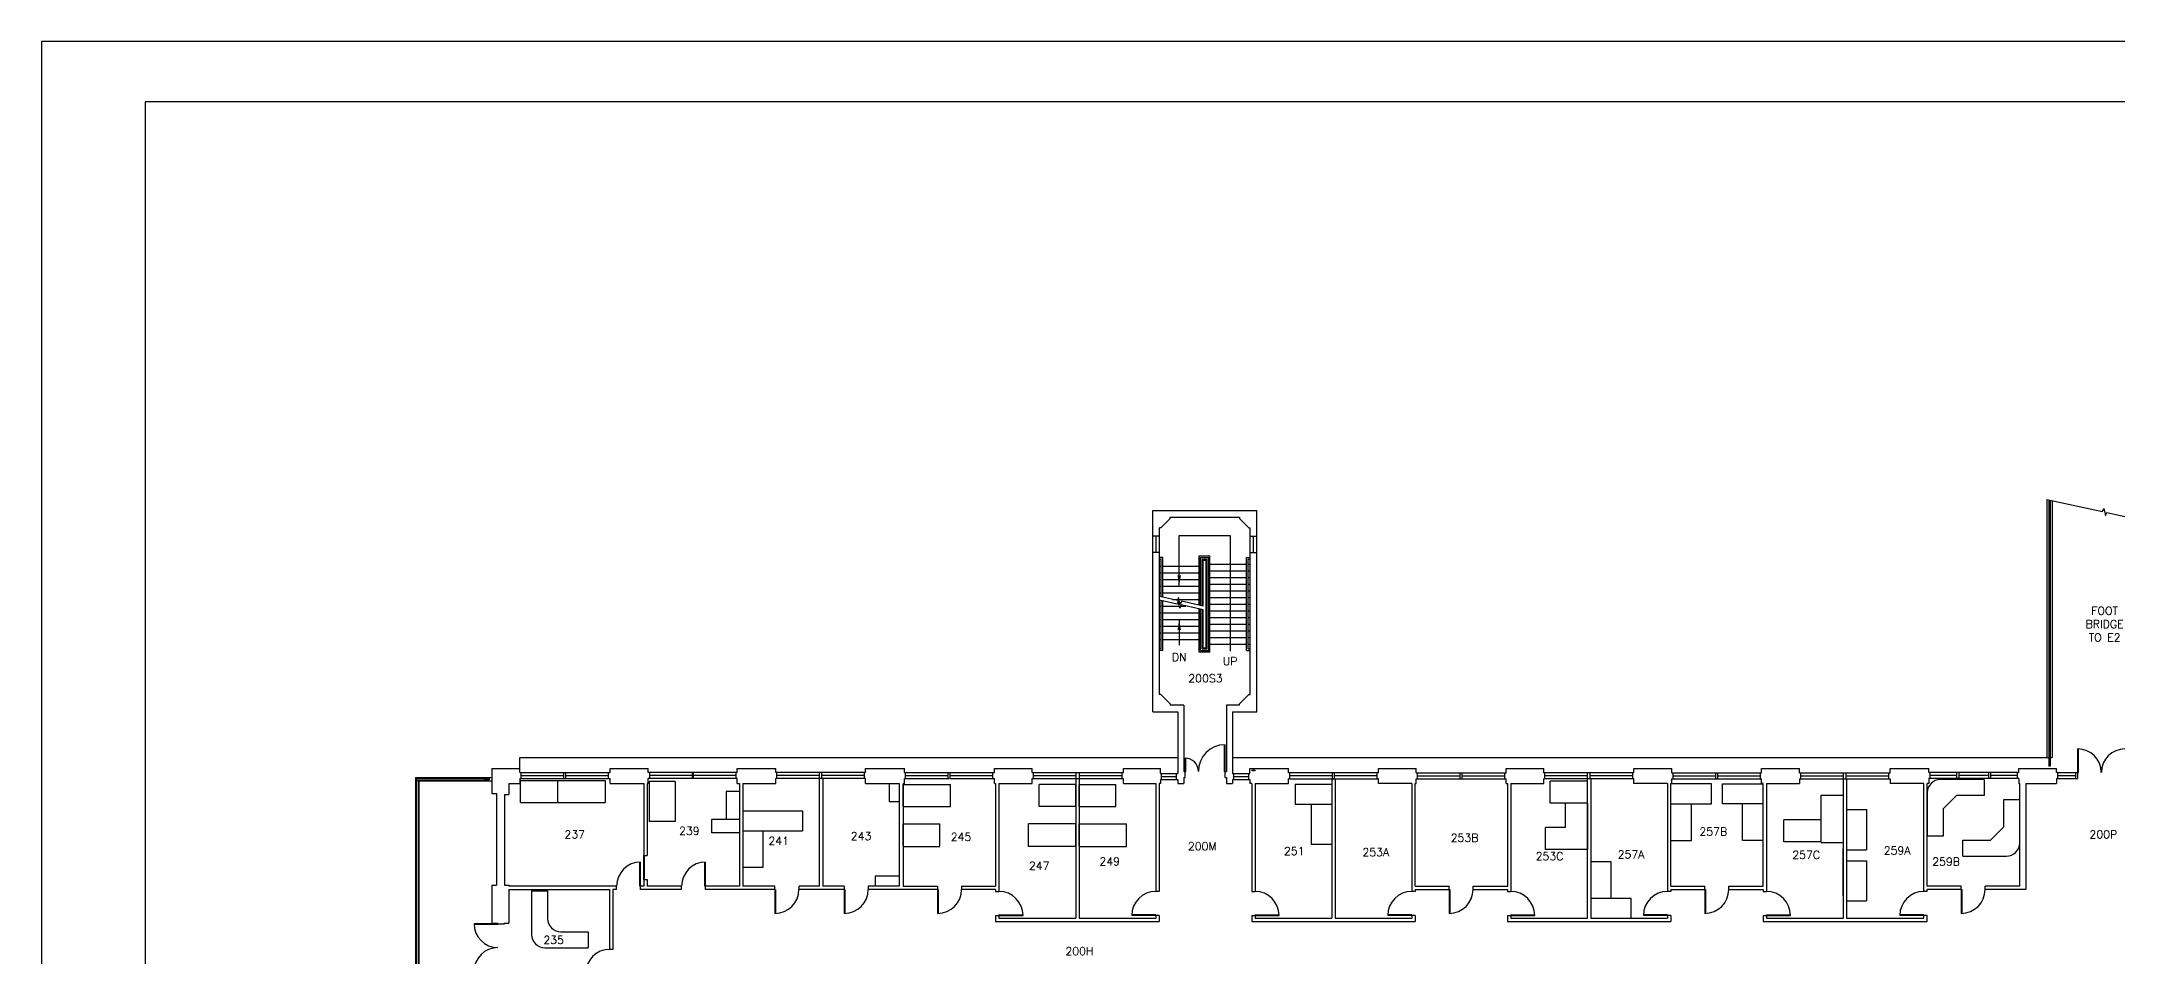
# Model space of a CAD drawing. Header units: inches. Extents: x -10292 to -5324, y 13582 to 17307.
# Drawn here: x -10292 to -7178, y 15935 to 17307 of the extents above; entities that cross this region are included whole.
import ezdxf
from ezdxf.enums import TextEntityAlignment as Align

# ---------------------------------------------------------------- set-up
doc = ezdxf.new("R2010")
doc.units = ezdxf.units.IN
doc.header["$MEASUREMENT"] = 0
for name, color, linetype in [('A-ANNO-MTLB', 7, 'Continuous'), ('A-AREA-IDEN', 7, 'Continuous'), ('A-DOOR', 3, 'Continuous'), ('A-FLOR', 9, 'Continuous'), ('A-FLOR-HRAL', 4, 'Continuous'), ('A-FLOR-STRS', 9, 'Continuous'), ('A-FURN', 9, 'Continuous'), ('A-GLAZ', 5, 'Continuous'), ('A-WALL-FULL', 7, 'Continuous')]:
    doc.layers.add(name, color=color, linetype=linetype)
doc.styles.get("Standard").update_dxf_attribs({"font": 'romans.shx', "height": 12})
doc.dimstyles.get("Standard").update_dxf_attribs({"dimtxt": 0.18, "dimasz": 0.18, "dimexe": 0.18, "dimexo": 0.0625, "dimgap": 0.09, "dimtad": 0, "dimtih": 1, "dimtoh": 1, "dimdec": 4, "dimzin": 0, "dimdsep": 46, "dimtxsty": 'Standard', "dimcen": 0.09, "dimadec": 0, "dimazin": 0, "dimtfac": 1, "dimtdec": 4, "dimtofl": 0, "dimtmove": 0, "dimatfit": 3, "dimfxl": 0, "dimtolj": 1, "dimtzin": 0, "dimarcsym": 0})

# ---------------------------------------------------------------- blocks, each defined once
blk = doc.blocks.new('A-ANNO-MTLB')
at = {"layer": 'A-ANNO-MTLB'}
for points in [[(5460.6, 4095.5), (0, 4095.5), (0, 0), (5460.6, 0)], [(170.6, 99.5), (5375.3, 99.5), (5375.3, 3995.9), (170.6, 3995.9)]]:
    blk.add_lwpolyline(points, close=True, dxfattribs=at)
for tag, height, p in [('SYSTEM', 56.9, (5218.6, 3186.2)), ('ADDRESS', 28.4, (5336.8, 3182.1)), ('SCALE', 28.4, (5250.6, 2258.1)), ('DATE', 28.4, (5337.2, 2251.5)), ('BLDG_ID', 28.4, (5342.9, 1750.3)), ('BLDG_NAME', 56.9, (5221.1, 1198.2)), ('FLOOR_ID', 28.4, (5342.9, 1187)), ('FLOOR_NAME', 28.4, (5338, 698.6))]:
    blk.add_attdef(tag, text='', height=height, rotation=90, dxfattribs=at).set_placement(p, align=Align.MIDDLE_CENTER)
blk.add_attdef('NUMBER', text='', height=51.8, dxfattribs=at).set_placement((5264.6, 215.3), align=Align.MIDDLE_CENTER)

msp = doc.modelspace()

# ---------------------------------------------------------------- linework, layer by layer
at = {"layer": 'A-DOOR'}
for p, q in [((-8517.8, 16212.8), (-8517.8, 16252.8)), ((-8516.8, 16212.8), (-8516.8, 16252.8)), ((-8576.8, 16212.8), (-8576.8, 16232.8)), ((-8575.8, 16212.8), (-8575.8, 16232.8)), ((-7237.8, 16211.3), (-7237.8, 16246.6)), ((-7236.8, 16211.3), (-7236.8, 16246.6)), ((-8576.8, 16212.8), (-8575.8, 16212.8)), ((-8516.8, 16212.8), (-8517.8, 16212.8)), ((-7237.8, 16211.3), (-7236.8, 16211.3)), ((-9394.3, 16040.8), (-9394.3, 16076.8)), ((-9393.3, 16040.8), (-9393.3, 16076.8)), ((-9388.3, 16050.8), (-9388.3, 16086.8)), ((-9387.3, 16050.8), (-9387.3, 16086.8)), ((-9296.8, 16040.8), (-9296.8, 16076.8)), ((-9295.8, 16040.8), (-9295.8, 16076.8)), ((-9393.3, 16040.8), (-9394.3, 16040.8)), ((-9388.3, 16050.8), (-9387.3, 16050.8)), ((-9295.8, 16040.8), (-9296.8, 16040.8)), ((-9191.8, 16035.8), (-9191.8, 15999.8)), ((-9191.8, 16035.8), (-9190.8, 16035.8)), ((-9190.8, 16035.8), (-9190.8, 15999.8)), ((-9087.8, 16035.8), (-9087.8, 15999.8)), ((-9087.8, 16035.8), (-9086.8, 16035.8)), ((-9086.8, 16035.8), (-9086.8, 15999.8)), ((-8947.8, 16035.8), (-8947.8, 15999.8)), ((-8947.8, 16035.8), (-8946.8, 16035.8)), ((-8946.8, 16035.8), (-8946.8, 15999.8)), ((-8180.8, 16035.8), (-8180.8, 15999.8)), ((-8180.8, 16035.8), (-8179.8, 16035.8)), ((-8179.8, 16035.8), (-8179.8, 15999.8)), ((-7797.3, 16035.8), (-7797.3, 15999.8)), ((-7797.3, 16035.8), (-7796.3, 16035.8)), ((-7796.3, 16035.8), (-7796.3, 15999.8)), ((-7412.8, 16035.8), (-7412.8, 15999.8)), ((-7412.8, 16035.8), (-7411.8, 16035.8)), ((-7411.8, 16035.8), (-7411.8, 15999.8)), ((-9607.3, 15984.3), (-9643.1, 15984.3)), ((-9607.3, 15983.3), (-9643.1, 15983.3)), ((-9607.3, 15984.3), (-9607.3, 15983.3)), ((-8855.8, 15996.8), (-8855.8, 15997.8)), ((-8855.8, 15997.8), (-8819.8, 15997.8)), ((-8855.8, 15996.8), (-8819.8, 15996.8)), ((-8620.8, 15997.8), (-8656.8, 15997.8)), ((-8620.8, 15996.8), (-8656.8, 15996.8)), ((-8620.8, 15996.8), (-8620.8, 15997.8)), ((-8471.8, 15996.8), (-8471.8, 15997.8)), ((-8471.8, 15997.8), (-8435.8, 15997.8)), ((-8471.8, 15996.8), (-8435.8, 15996.8)), ((-8236.8, 15997.8), (-8272.8, 15997.8)), ((-8236.8, 15996.8), (-8272.8, 15996.8)), ((-8236.8, 15996.8), (-8236.8, 15997.8)), ((-8088.3, 15996.8), (-8088.3, 15997.8)), ((-8088.3, 15997.8), (-8052.3, 15997.8)), ((-8088.3, 15996.8), (-8052.3, 15996.8)), ((-7853.3, 15997.8), (-7889.3, 15997.8)), ((-7853.3, 15996.8), (-7889.3, 15996.8)), ((-7853.3, 15996.8), (-7853.3, 15997.8)), ((-7704.8, 15996.8), (-7704.8, 15997.8)), ((-7704.8, 15997.8), (-7668.8, 15997.8)), ((-7704.8, 15996.8), (-7668.8, 15996.8)), ((-7468.8, 15997.8), (-7504.8, 15997.8)), ((-7468.8, 15996.8), (-7504.8, 15996.8)), ((-7468.8, 15996.8), (-7468.8, 15997.8))]:
    msp.add_line(p, q, dxfattribs=at)
for centre, radius, start, end in [((-8516.8, 16212.8), 40, 90, 180), ((-8576.8, 16212.8), 20, 0, 90), ((-7237.8, 16211.3), 35.2, 0, 90), ((-7167.3, 16211.3), 35.2, 90, 180), ((-9393.3, 16040.8), 36, 90, 180), ((-9295.8, 16040.8), 36, 90, 180), ((-9191.8, 16035.8), 36, 270, 0), ((-9087.8, 16035.8), 36, 270, 0), ((-8947.8, 16035.8), 36, 270, 0), ((-8180.8, 16035.8), 36, 270, 0), ((-7797.3, 16035.8), 36, 270, 0), ((-7412.8, 16035.8), 36, 270, 0), ((-8855.8, 15996.8), 36, 0, 90), ((-8620.8, 15996.8), 36, 90, 180), ((-8471.8, 15996.8), 36, 0, 90), ((-8236.8, 15996.8), 36, 90, 180), ((-8088.3, 15996.8), 36, 0, 90), ((-7853.3, 15996.8), 36, 90, 180), ((-7704.8, 15996.8), 36, 0, 90), ((-7468.8, 15996.8), 36, 90, 180), ((-9607.3, 15984.3), 35.8, 180, 270), ((-9607.3, 15912.8), 35.8, 90, 180), ((-9439.8, 15909.8), 36, 90, 180)]:
    msp.add_arc(centre, radius, start, end, dxfattribs=at)
at = {"layer": 'A-FLOR'}
for p, q in [((-7284.3, 16620.7), (-7284.3, 16233.8)), ((-7276.3, 16618.9), (-7276.3, 16233.8)), ((-9574.3, 16233.8), (-8587.8, 16233.8)), ((-9574.3, 16217.3), (-9574.3, 16233.8)), ((-8505.8, 16233.8), (-7281.3, 16233.8)), ((-7279.3, 16233.8), (-7276.3, 16233.8)), ((-9730.8, 16203.8), (-9730.8, 15819.3)), ((-9730.8, 16203.8), (-9616.3, 16203.8)), ((-9725.8, 16198.8), (-9725.8, 15819.3)), ((-9725.8, 16198.8), (-9616.3, 16198.8))]:
    msp.add_line(p, q, dxfattribs=at)
msp.add_lwpolyline([(-7284.3, 16620.7), (-7200.6, 16602.4), (-7198.8, 16607), (-7196.3, 16596.5), (-7194.5, 16601.1), (-7110.8, 16582.8)], dxfattribs=at)
at = {"layer": 'A-FLOR-HRAL'}
for p, q in [((-7281.3, 16620), (-7281.3, 16220.8)), ((-7279.3, 16619.6), (-7279.3, 16220.8)), ((-8610.3, 16533.8), (-8615.3, 16533.8)), ((-8610.3, 16474), (-8610.3, 16533.8)), ((-8553.8, 16461.7), (-8553.8, 16533.8)), ((-8553.8, 16533.8), (-8541.3, 16533.8)), ((-8541.3, 16394.3), (-8541.3, 16533.8)), ((-8484.4, 16394.3), (-8484.4, 16533.8)), ((-8484.4, 16533.8), (-8479.4, 16533.8)), ((-8612.8, 16531.3), (-8615.3, 16531.3)), ((-8612.8, 16474.6), (-8612.8, 16531.3)), ((-8551.3, 16461.1), (-8551.3, 16531.3)), ((-8551.3, 16531.3), (-8543.8, 16531.3)), ((-8543.8, 16396.8), (-8543.8, 16531.3)), ((-8481.9, 16396.8), (-8481.9, 16531.3)), ((-8481.9, 16531.3), (-8479.4, 16531.3)), ((-8612.8, 16396.8), (-8612.8, 16469)), ((-8610.3, 16394.3), (-8610.3, 16468.4)), ((-8553.8, 16394.3), (-8553.8, 16456.1)), ((-8551.3, 16396.8), (-8551.3, 16455.5)), ((-8612.8, 16396.8), (-8615.3, 16396.8)), ((-8610.3, 16394.3), (-8615.3, 16394.3)), ((-8553.8, 16394.3), (-8541.3, 16394.3)), ((-8551.3, 16396.8), (-8543.8, 16396.8)), ((-8484.4, 16394.3), (-8479.4, 16394.3)), ((-8481.9, 16396.8), (-8479.4, 16396.8)), ((-9729.8, 16202.8), (-9620.3, 16202.8)), ((-9729.8, 16202.8), (-9729.8, 16200.3)), ((-9729.8, 16200.3), (-9620.3, 16200.3)), ((-9729.8, 16198.8), (-9729.8, 15819.3)), ((-9726.8, 16198.8), (-9729.8, 16198.8)), ((-9726.8, 16198.8), (-9726.8, 15819.3)), ((-9620.3, 16202.8), (-9620.3, 16200.3)), ((-7279.3, 16220.8), (-7281.3, 16220.8))]:
    msp.add_line(p, q, dxfattribs=at)
at = {"layer": 'A-FLOR-STRS'}
for p, q in [((-8555.8, 16462.1), (-8555.8, 16536.3)), ((-8555.8, 16536.3), (-8539.8, 16536.3)), ((-8539.8, 16391.8), (-8539.8, 16536.3)), ((-8615.3, 16520.8), (-8612.8, 16520.8)), ((-8615.3, 16510.8), (-8612.8, 16510.8)), ((-8610.3, 16520.8), (-8555.8, 16520.8)), ((-8610.3, 16510.8), (-8555.8, 16510.8)), ((-8549.8, 16460.8), (-8549.8, 16529.8)), ((-8549.8, 16529.8), (-8545.3, 16529.8)), ((-8545.3, 16398.3), (-8545.3, 16529.8)), ((-8539.3, 16523.8), (-8484.4, 16523.8)), ((-8539.3, 16513.8), (-8484.4, 16513.8)), ((-8539.3, 16503.8), (-8484.4, 16503.8)), ((-8481.9, 16523.8), (-8479.3, 16523.8)), ((-8481.9, 16513.8), (-8479.3, 16513.8)), ((-8481.9, 16503.8), (-8479.3, 16503.8)), ((-8615.3, 16500.8), (-8612.8, 16500.8)), ((-8615.3, 16490.8), (-8612.8, 16490.8)), ((-8615.3, 16480.8), (-8612.8, 16480.8)), ((-8610.3, 16500.8), (-8555.8, 16500.8)), ((-8610.3, 16490.8), (-8555.8, 16490.8)), ((-8610.3, 16480.8), (-8555.8, 16480.8)), ((-8595.6, 16470.8), (-8587.7, 16470.8)), ((-8585.8, 16470.8), (-8555.8, 16470.8)), ((-8539.3, 16493.8), (-8484.4, 16493.8)), ((-8539.3, 16483.8), (-8484.4, 16483.8)), ((-8539.3, 16473.8), (-8484.4, 16473.8)), ((-8481.9, 16493.8), (-8479.3, 16493.8)), ((-8481.9, 16483.8), (-8479.3, 16483.8)), ((-8481.9, 16473.8), (-8479.3, 16473.8)), ((-8615.3, 16460.8), (-8612.8, 16460.8)), ((-8615.3, 16450.8), (-8612.8, 16450.8)), ((-8615.3, 16440.8), (-8612.8, 16440.8)), ((-8610.3, 16460.8), (-8585.3, 16460.8)), ((-8610.3, 16450.8), (-8555.8, 16450.8)), ((-8610.3, 16440.8), (-8555.8, 16440.8)), ((-8583.4, 16460.8), (-8575.5, 16460.8)), ((-8555.8, 16391.8), (-8555.8, 16456.5)), ((-8549.8, 16398.3), (-8549.8, 16455.2)), ((-8539.3, 16463.8), (-8484.4, 16463.8)), ((-8539.3, 16453.8), (-8484.4, 16453.8)), ((-8539.3, 16443.8), (-8484.4, 16443.8)), ((-8481.9, 16463.8), (-8479.3, 16463.8)), ((-8481.9, 16453.8), (-8479.3, 16453.8)), ((-8481.9, 16443.8), (-8479.3, 16443.8)), ((-8615.3, 16430.8), (-8612.8, 16430.8)), ((-8615.3, 16420.8), (-8612.8, 16420.8)), ((-8615.3, 16410.8), (-8612.8, 16410.8)), ((-8610.3, 16430.8), (-8555.8, 16430.8)), ((-8610.3, 16420.8), (-8555.8, 16420.8)), ((-8610.3, 16410.8), (-8555.8, 16410.8)), ((-8539.3, 16433.8), (-8484.4, 16433.8)), ((-8539.3, 16423.8), (-8484.4, 16423.8)), ((-8539.3, 16413.8), (-8484.4, 16413.8)), ((-8481.9, 16433.8), (-8479.3, 16433.8)), ((-8481.9, 16423.8), (-8479.3, 16423.8)), ((-8481.9, 16413.8), (-8479.3, 16413.8)), ((-8539.8, 16391.8), (-8555.8, 16391.8)), ((-8549.8, 16398.3), (-8545.3, 16398.3)), ((-8539.3, 16403.8), (-8484.4, 16403.8)), ((-8481.9, 16403.8), (-8479.3, 16403.8))]:
    msp.add_line(p, q, dxfattribs=at)
for points in [[(-8549.8, 16460.8), (-8582.2, 16467.9), (-8584, 16463.3), (-8586.5, 16473.8), (-8588.3, 16469.2), (-8615.3, 16475.1)], [(-8549.8, 16455.2), (-8582.8, 16462.4), (-8584.6, 16457.8), (-8587, 16468.3), (-8588.8, 16463.7), (-8615.3, 16469.5)]]:
    msp.add_lwpolyline(points, dxfattribs=at)
at = {"layer": 'A-FURN'}
for p, q in [((-9573.3, 16199.1), (-9446.3, 16199.1)), ((-9573.3, 16166.1), (-9573.3, 16199.1)), ((-9517.3, 16166.1), (-9517.3, 16199.1)), ((-9446.3, 16199.1), (-9446.3, 16166.1)), ((-9341.3, 16197.8), (-9380.3, 16197.8)), ((-9380.3, 16197.8), (-9380.3, 16137.8)), ((-9341.3, 16197.8), (-9341.3, 16137.8)), ((-9020.3, 16194.8), (-9020.3, 16167.8)), ((-8999.3, 16160.3), (-8999.3, 16193.3)), ((-8999.3, 16193.3), (-8928.3, 16193.3)), ((-8928.3, 16160.3), (-8928.3, 16193.3)), ((-8740.8, 16193.3), (-8795.8, 16193.3)), ((-8795.8, 16160.3), (-8795.8, 16193.3)), ((-8740.8, 16160.3), (-8740.8, 16193.3)), ((-8735.8, 16160.3), (-8735.8, 16193.3)), ((-8735.8, 16193.3), (-8680.8, 16193.3)), ((-8680.8, 16160.3), (-8680.8, 16193.3)), ((-8411.8, 16193.8), (-8411.8, 16163.8)), ((-8411.8, 16193.8), (-8356.8, 16193.8)), ((-7973.3, 16198.1), (-8029.3, 16198.1)), ((-8029.3, 16165.1), (-8029.3, 16198.1)), ((-7787.4, 16194.2), (-7847.4, 16194.2)), ((-7787.4, 16164.2), (-7787.4, 16194.2)), ((-7770.7, 16164.2), (-7770.7, 16194.2)), ((-7770.7, 16194.2), (-7710.7, 16194.2)), ((-7378.3, 16200.7), (-7443.8, 16200.7)), ((-7378.3, 16200.7), (-7378.3, 16176.7)), ((-9573.3, 16166.1), (-9446.3, 16166.1)), ((-9264.8, 16182.8), (-9264.8, 16140.8)), ((-9244.8, 16182.8), (-9264.8, 16182.8)), ((-9020.3, 16167.8), (-9005.3, 16167.8)), ((-8999.3, 16160.3), (-8928.3, 16160.3)), ((-8740.8, 16160.3), (-8795.8, 16160.3)), ((-8735.8, 16160.3), (-8680.8, 16160.3)), ((-8411.8, 16163.8), (-8356.8, 16163.8)), ((-8387.8, 16163.8), (-8387.8, 16103.8)), ((-7973.3, 16165.1), (-8029.3, 16165.1)), ((-8006.3, 16128.5), (-8006.3, 16165.1)), ((-7973.3, 16165.1), (-7973.3, 16095.5)), ((-7847.4, 16164.2), (-7787.4, 16164.2)), ((-7817.4, 16109.2), (-7817.4, 16164.2)), ((-7710.7, 16164.2), (-7770.7, 16164.2)), ((-7740.7, 16109.2), (-7740.7, 16164.2)), ((-7622.8, 16177), (-7589.8, 16177)), ((-7622.8, 16106), (-7622.8, 16177)), ((-7463.8, 16180.7), (-7463.8, 16115.7)), ((-7419.8, 16176.7), (-7439.8, 16156.7)), ((-7378.3, 16176.7), (-7419.8, 16176.7)), ((-7348.8, 16170.8), (-7324.8, 16170.8)), ((-7348.8, 16129.8), (-7348.8, 16170.8)), ((-7324.8, 16105.8), (-7324.8, 16170.8)), ((-9341.3, 16137.8), (-9380.3, 16137.8)), ((-9286.8, 16140.8), (-9286.8, 16120.8)), ((-9244.8, 16140.8), (-9286.8, 16140.8)), ((-9239.8, 16153.8), (-9150.3, 16153.8)), ((-9150.3, 16153.6), (-9150.3, 16123.8)), ((-8999.3, 16134.3), (-8944.3, 16134.3)), ((-8999.3, 16101.3), (-8999.3, 16134.3)), ((-8944.3, 16101.3), (-8944.3, 16134.3)), ((-8811.8, 16100.3), (-8811.8, 16134.3)), ((-8740.8, 16134.3), (-8811.8, 16134.3)), ((-8740.8, 16101.3), (-8740.8, 16134.3)), ((-8735.8, 16134.3), (-8664.8, 16134.3)), ((-8735.8, 16101.3), (-8735.8, 16134.3)), ((-8664.8, 16100.3), (-8664.8, 16134.3)), ((-8006.3, 16128.5), (-8036.3, 16128.5)), ((-8036.3, 16095.5), (-8036.3, 16128.5)), ((-7622.8, 16140.4), (-7678.8, 16140.4)), ((-7678.8, 16107.4), (-7678.8, 16140.4)), ((-7584.8, 16155.8), (-7554.8, 16155.8)), ((-7554.8, 16155.8), (-7554.8, 16095.3)), ((-7439.8, 16156.7), (-7439.8, 16115.7)), ((-7368.8, 16109.8), (-7348.8, 16129.8)), ((-9244.8, 16120.8), (-9286.8, 16120.8)), ((-9239.8, 16123.8), (-9150.3, 16123.8)), ((-9209.8, 16123.8), (-9209.8, 16068.8)), ((-8999.3, 16100.3), (-8944.3, 16100.3)), ((-8740.8, 16100.3), (-8811.8, 16100.3)), ((-8735.8, 16100.3), (-8664.8, 16100.3)), ((-8387.8, 16103.8), (-8356.8, 16103.8)), ((-7847.4, 16109.2), (-7817.4, 16109.2)), ((-7710.7, 16109.2), (-7740.7, 16109.2)), ((-7622.8, 16107.4), (-7678.8, 16107.4)), ((-7622.8, 16106), (-7589.8, 16106)), ((-7589.8, 16026.3), (-7589.8, 16097.3)), ((-7439.8, 16115.7), (-7463.8, 16115.7)), ((-7410.3, 16109.8), (-7368.8, 16109.8)), ((-7410.3, 16085.8), (-7410.3, 16109.8)), ((-9209.8, 16068.8), (-9239.8, 16068.8)), ((-7973.3, 16095.5), (-8036.3, 16095.5)), ((-7968.3, 16077.8), (-7938.3, 16077.8)), ((-7938.3, 16077.8), (-7938.3, 16022.8)), ((-7584.8, 16095.3), (-7554.8, 16095.3)), ((-7584.8, 16078.8), (-7554.8, 16078.8)), ((-7554.8, 16078.8), (-7554.8, 16018.8)), ((-7410.3, 16085.8), (-7344.8, 16085.8)), ((-9041.3, 16055.8), (-9041.3, 16040.8)), ((-9005.3, 16055.8), (-9041.3, 16055.8)), ((-9556.8, 16033.8), (-9556.8, 15968.3)), ((-9556.8, 16033.8), (-9532.8, 16033.8)), ((-9532.8, 16033.8), (-9532.8, 15992.3)), ((-7968.3, 16022.8), (-7908.3, 16022.8)), ((-7908.3, 16022.8), (-7908.3, 15992.8)), ((-7584.8, 16018.8), (-7554.8, 16018.8)), ((-9512.8, 15972.3), (-9471.8, 15972.3)), ((-9471.8, 15972.3), (-9471.8, 15948.3)), ((-9536.8, 15948.3), (-9471.8, 15948.3))]:
    msp.add_line(p, q, dxfattribs=at)
for centre, start, end in [((-7443.8, 16180.7), 90, 180), ((-7344.8, 16105.8), 270, 0), ((-9512.8, 15992.3), 180, 270), ((-9536.8, 15968.3), 180, 270)]:
    msp.add_arc(centre, 20, start, end, dxfattribs=at)
at = {"layer": 'A-GLAZ'}
for p, q in [((-8625.3, 16541.3), (-8625.3, 16565.8)), ((-8620.3, 16541.3), (-8620.3, 16565.8)), ((-8615.3, 16541.3), (-8615.3, 16565.8)), ((-8479.3, 16541.3), (-8479.3, 16565.8)), ((-8474.3, 16541.3), (-8474.3, 16565.8)), ((-8469.3, 16541.3), (-8469.3, 16565.8)), ((-9572.3, 16211.3), (-9508.3, 16211.3)), ((-9572.3, 16206.8), (-9508.3, 16206.8)), ((-9572.3, 16202.3), (-9508.3, 16202.3)), ((-9505.3, 16211.3), (-9441.3, 16211.3)), ((-9505.3, 16206.8), (-9441.3, 16206.8)), ((-9505.3, 16202.3), (-9441.3, 16202.3)), ((-9315.3, 16211.3), (-9379.3, 16211.3)), ((-9315.3, 16206.8), (-9379.3, 16206.8)), ((-9315.3, 16202.3), (-9379.3, 16202.3)), ((-9249.8, 16211.3), (-9313.8, 16211.3)), ((-9249.8, 16206.8), (-9313.8, 16206.8)), ((-9249.8, 16202.3), (-9313.8, 16202.3)), ((-9124.8, 16211.3), (-9188.8, 16211.3)), ((-9124.8, 16206.8), (-9188.8, 16206.8)), ((-9124.8, 16202.3), (-9188.8, 16202.3)), ((-9057.3, 16211.3), (-9121.3, 16211.3)), ((-9057.3, 16206.8), (-9121.3, 16206.8)), ((-9057.3, 16202.3), (-9121.3, 16202.3)), ((-8995.8, 16211.3), (-8931.8, 16211.3)), ((-8995.8, 16206.8), (-8931.8, 16206.8)), ((-8995.8, 16202.3), (-8931.8, 16202.3)), ((-8928.8, 16211.3), (-8864.8, 16211.3)), ((-8928.8, 16206.8), (-8864.8, 16206.8)), ((-8928.8, 16202.3), (-8864.8, 16202.3)), ((-8804.3, 16211.3), (-8740.3, 16211.3)), ((-8804.3, 16206.8), (-8740.3, 16206.8)), ((-8804.3, 16202.3), (-8740.3, 16202.3)), ((-8735.3, 16211.3), (-8671.3, 16211.3)), ((-8735.3, 16206.8), (-8671.3, 16206.8)), ((-8735.3, 16202.3), (-8671.3, 16202.3)), ((-8612.3, 16209.8), (-8589.8, 16209.8)), ((-8612.3, 16205.3), (-8589.8, 16205.3)), ((-8612.3, 16200.8), (-8589.8, 16200.8)), ((-8503.8, 16209.8), (-8481.3, 16209.8)), ((-8503.8, 16205.3), (-8481.3, 16205.3)), ((-8503.8, 16200.8), (-8481.3, 16200.8)), ((-8355.8, 16210.8), (-8419.8, 16210.8)), ((-8355.8, 16206.3), (-8419.8, 16206.3)), ((-8419.8, 16201.8), (-8288.8, 16201.8)), ((-8288.8, 16210.8), (-8352.8, 16210.8)), ((-8288.8, 16206.3), (-8352.8, 16206.3)), ((-8228.3, 16210.8), (-8164.3, 16210.8)), ((-8228.3, 16206.3), (-8164.3, 16206.3)), ((-8228.3, 16201.8), (-8164.3, 16201.8)), ((-8161.3, 16210.8), (-8097.3, 16210.8)), ((-8161.3, 16206.3), (-8097.3, 16206.3)), ((-8161.3, 16201.8), (-8097.3, 16201.8)), ((-7973.3, 16210.8), (-8037.3, 16210.8)), ((-7973.3, 16206.3), (-8037.3, 16206.3)), ((-7973.3, 16201.8), (-8037.3, 16201.8)), ((-7905.3, 16210.8), (-7969.3, 16210.8)), ((-7905.3, 16206.3), (-7969.3, 16206.3)), ((-7905.3, 16201.8), (-7969.3, 16201.8)), ((-7844.8, 16210.8), (-7780.8, 16210.8)), ((-7844.8, 16206.3), (-7780.8, 16206.3)), ((-7844.8, 16201.8), (-7780.8, 16201.8)), ((-7777.8, 16210.8), (-7713.8, 16210.8)), ((-7777.8, 16206.3), (-7713.8, 16206.3)), ((-7777.8, 16201.8), (-7713.8, 16201.8)), ((-7653.3, 16210.8), (-7589.3, 16210.8)), ((-7653.3, 16206.3), (-7589.3, 16206.3)), ((-7653.3, 16201.8), (-7589.3, 16201.8)), ((-7585.3, 16210.8), (-7521.3, 16210.8)), ((-7585.3, 16206.3), (-7521.3, 16206.3)), ((-7585.3, 16201.8), (-7521.3, 16201.8)), ((-7419.3, 16211.3), (-7459.3, 16211.3)), ((-7419.3, 16206.8), (-7459.3, 16206.8)), ((-7419.3, 16202.3), (-7459.3, 16202.3)), ((-7371.3, 16211.3), (-7415.8, 16211.3)), ((-7371.3, 16206.8), (-7415.8, 16206.8)), ((-7371.3, 16202.3), (-7415.8, 16202.3)), ((-7328.3, 16211.3), (-7368.3, 16211.3)), ((-7328.3, 16206.8), (-7368.3, 16206.8)), ((-7328.3, 16202.3), (-7368.3, 16202.3)), ((-7267.8, 16211.3), (-7240.8, 16211.3)), ((-7267.8, 16206.8), (-7240.8, 16206.8)), ((-7267.8, 16202.3), (-7240.8, 16202.3))]:
    msp.add_line(p, q, dxfattribs=at)
at = {"layer": 'A-WALL-FULL'}
for p, q in [((-8625.3, 16604.3), (-8469.3, 16604.3)), ((-8625.3, 16565.8), (-8625.3, 16604.3)), ((-8469.3, 16565.8), (-8469.3, 16604.3)), ((-8615.3, 16565.8), (-8625.3, 16565.8)), ((-8613.3, 16578.3), (-8615.3, 16578.3)), ((-8615.3, 16565.8), (-8615.3, 16578.3)), ((-8613.3, 16578.3), (-8599.3, 16592.3)), ((-8599.3, 16594.3), (-8495.3, 16594.3)), ((-8599.3, 16592.3), (-8599.3, 16594.3)), ((-8495.3, 16594.3), (-8495.3, 16592.3)), ((-8481.3, 16578.3), (-8495.3, 16592.3)), ((-8481.3, 16578.3), (-8479.3, 16578.3)), ((-8479.3, 16565.8), (-8479.3, 16578.3)), ((-8479.3, 16565.8), (-8469.3, 16565.8)), ((-8625.3, 16302.3), (-8625.3, 16541.3)), ((-8615.3, 16541.3), (-8625.3, 16541.3)), ((-8615.3, 16328.3), (-8615.3, 16541.3)), ((-8479.3, 16328.3), (-8479.3, 16541.3)), ((-8479.3, 16541.3), (-8469.3, 16541.3)), ((-8469.3, 16302.3), (-8469.3, 16541.3)), ((-8613.3, 16328.3), (-8615.3, 16328.3)), ((-8613.3, 16328.3), (-8599.3, 16314.3)), ((-8481.3, 16328.3), (-8495.3, 16314.3)), ((-8481.3, 16328.3), (-8479.3, 16328.3)), ((-8625.3, 16302.3), (-8587.8, 16302.3)), ((-8599.3, 16314.3), (-8599.3, 16312.3)), ((-8578.8, 16312.3), (-8599.3, 16312.3)), ((-8587.8, 16302.3), (-8587.8, 16209.8)), ((-8578.8, 16312.3), (-8578.8, 16212.8)), ((-8495.3, 16312.3), (-8514.8, 16312.3)), ((-8514.8, 16312.3), (-8514.8, 16212.8)), ((-8505.8, 16302.3), (-8469.3, 16302.3)), ((-8505.8, 16302.3), (-8505.8, 16209.8)), ((-8495.3, 16312.3), (-8495.3, 16314.3)), ((-9616.3, 16217.3), (-9574.3, 16217.3)), ((-9616.3, 16217.3), (-9616.3, 16179.8)), ((-9590.8, 16194.8), (-9574.3, 16194.8)), ((-9590.8, 16194.8), (-9590.8, 16178.3)), ((-9574.3, 16211.3), (-9574.3, 16217.3)), ((-9574.3, 16211.3), (-9572.3, 16211.3)), ((-9574.3, 16202.3), (-9574.3, 16194.8)), ((-9574.3, 16202.3), (-9572.3, 16202.3)), ((-9572.3, 16202.3), (-9572.3, 16211.3)), ((-9508.3, 16202.3), (-9508.3, 16211.3)), ((-9508.3, 16211.3), (-9505.3, 16211.3)), ((-9508.3, 16202.3), (-9505.3, 16202.3)), ((-9505.3, 16202.3), (-9505.3, 16211.3)), ((-9441.3, 16211.3), (-9438.8, 16211.3)), ((-9441.3, 16202.3), (-9441.3, 16211.3)), ((-9441.3, 16202.3), (-9438.8, 16202.3)), ((-9438.8, 16211.3), (-9438.8, 16217.3)), ((-9438.8, 16217.3), (-9381.8, 16217.3)), ((-9438.8, 16194.8), (-9438.8, 16202.3)), ((-9438.8, 16194.8), (-9388.3, 16194.8)), ((-9388.3, 16194.8), (-9388.3, 16086.8)), ((-9381.8, 16194.8), (-9383.3, 16194.8)), ((-9383.3, 16194.8), (-9383.3, 16086.8)), ((-9381.8, 16211.3), (-9381.8, 16217.3)), ((-9379.3, 16211.3), (-9381.8, 16211.3)), ((-9381.8, 16194.8), (-9381.8, 16202.3)), ((-9379.3, 16202.3), (-9381.8, 16202.3)), ((-9379.3, 16202.3), (-9379.3, 16211.3)), ((-9313.8, 16211.3), (-9315.3, 16211.3)), ((-9315.3, 16202.3), (-9315.3, 16211.3)), ((-9313.8, 16202.3), (-9315.3, 16202.3)), ((-9313.8, 16202.3), (-9313.8, 16211.3)), ((-9248.3, 16211.3), (-9249.8, 16211.3)), ((-9249.8, 16202.3), (-9249.8, 16211.3)), ((-9248.3, 16202.3), (-9249.8, 16202.3)), ((-9248.3, 16211.3), (-9248.3, 16217.3)), ((-9248.3, 16217.3), (-9190.3, 16217.3)), ((-9248.3, 16194.8), (-9248.3, 16202.3)), ((-9248.3, 16194.8), (-9244.8, 16194.8)), ((-9244.8, 16194.8), (-9244.8, 16040.8)), ((-9239.8, 16194.8), (-9239.8, 16040.8)), ((-9239.8, 16194.8), (-9190.3, 16194.8)), ((-9190.3, 16211.3), (-9190.3, 16217.3)), ((-9188.8, 16211.3), (-9190.3, 16211.3)), ((-9190.3, 16194.8), (-9190.3, 16202.3)), ((-9188.8, 16202.3), (-9190.3, 16202.3)), ((-9188.8, 16202.3), (-9188.8, 16211.3)), ((-9124.8, 16040.8), (-9124.8, 16211.3)), ((-9121.3, 16211.3), (-9124.8, 16211.3)), ((-9121.3, 16202.3), (-9124.8, 16202.3)), ((-9121.3, 16202.3), (-9121.3, 16211.3)), ((-9119.8, 16202.3), (-9119.8, 16040.8)), ((-9055.8, 16211.3), (-9057.3, 16211.3)), ((-9057.3, 16202.3), (-9057.3, 16211.3)), ((-9055.8, 16202.3), (-9057.3, 16202.3)), ((-9055.8, 16211.3), (-9055.8, 16217.3)), ((-9055.8, 16217.3), (-8997.3, 16217.3)), ((-9055.8, 16194.8), (-9055.8, 16202.3)), ((-9055.8, 16194.8), (-9005.3, 16194.8)), ((-9005.3, 16194.8), (-9005.3, 16040.8)), ((-8999.3, 16194.8), (-8999.3, 16040.8)), ((-8999.3, 16194.8), (-8997.3, 16194.8)), ((-8997.3, 16211.3), (-8997.3, 16217.3)), ((-8997.3, 16211.3), (-8995.8, 16211.3)), ((-8997.3, 16202.3), (-8995.8, 16202.3)), ((-8997.3, 16194.8), (-8997.3, 16202.3)), ((-8995.8, 16202.3), (-8995.8, 16211.3)), ((-8931.8, 16202.3), (-8931.8, 16211.3)), ((-8931.8, 16211.3), (-8930.3, 16211.3)), ((-8931.8, 16202.3), (-8930.3, 16202.3)), ((-8928.8, 16202.3), (-8928.8, 16211.3)), ((-8866.3, 16211.3), (-8862.3, 16211.3)), ((-8866.3, 16202.3), (-8862.3, 16202.3)), ((-8864.8, 16202.3), (-8864.8, 16211.3)), ((-8862.3, 16211.3), (-8862.3, 16217.3)), ((-8862.3, 16217.3), (-8806.3, 16217.3)), ((-8862.3, 16194.8), (-8862.3, 16202.3)), ((-8862.3, 16194.8), (-8860.8, 16194.8)), ((-8860.8, 16194.8), (-8860.8, 16040.8)), ((-8855.8, 16194.8), (-8855.8, 16032.8)), ((-8855.8, 16194.8), (-8806.3, 16194.8)), ((-8806.3, 16211.3), (-8806.3, 16217.3)), ((-8806.3, 16211.3), (-8804.3, 16211.3)), ((-8806.3, 16194.8), (-8806.3, 16202.3)), ((-8806.3, 16202.3), (-8804.3, 16202.3)), ((-8804.3, 16202.3), (-8804.3, 16211.3)), ((-8740.8, 16202.3), (-8740.8, 15992.8)), ((-8740.3, 16202.3), (-8740.3, 16211.3)), ((-8740.3, 16211.3), (-8735.3, 16211.3)), ((-8740.3, 16202.3), (-8735.3, 16202.3)), ((-8735.8, 16202.3), (-8735.8, 15992.8)), ((-8735.3, 16202.3), (-8735.3, 16211.3)), ((-8671.3, 16211.3), (-8669.3, 16211.3)), ((-8671.3, 16202.3), (-8671.3, 16211.3)), ((-8671.3, 16202.3), (-8669.3, 16202.3)), ((-8669.3, 16211.3), (-8669.3, 16217.3)), ((-8669.3, 16217.3), (-8613.8, 16217.3)), ((-8669.3, 16194.8), (-8669.3, 16202.3)), ((-8669.3, 16194.8), (-8620.8, 16194.8)), ((-8620.8, 16194.8), (-8620.8, 16032.8)), ((-8613.8, 16194.8), (-8615.8, 16194.8)), ((-8615.8, 16194.8), (-8615.8, 16032.8)), ((-8613.8, 16209.8), (-8613.8, 16217.3)), ((-8613.8, 16209.8), (-8612.3, 16209.8)), ((-8613.8, 16200.8), (-8613.8, 16194.8)), ((-8613.8, 16200.8), (-8612.3, 16200.8)), ((-8612.3, 16200.8), (-8612.3, 16209.8)), ((-8589.8, 16209.8), (-8587.8, 16209.8)), ((-8589.8, 16200.8), (-8589.8, 16209.8)), ((-8589.8, 16200.8), (-8587.8, 16200.8)), ((-8587.8, 16200.8), (-8587.8, 16194.8)), ((-8587.8, 16194.8), (-8578.8, 16194.8)), ((-8578.8, 16212.8), (-8576.8, 16212.8)), ((-8578.8, 16203.8), (-8578.8, 16194.8)), ((-8578.8, 16203.8), (-8576.8, 16203.8)), ((-8576.8, 16203.8), (-8576.8, 16212.8)), ((-8516.8, 16212.8), (-8514.8, 16212.8)), ((-8516.8, 16203.8), (-8516.8, 16212.8)), ((-8516.8, 16203.8), (-8514.8, 16203.8)), ((-8514.8, 16203.8), (-8514.8, 16194.8)), ((-8514.8, 16194.8), (-8505.8, 16194.8)), ((-8505.8, 16209.8), (-8503.8, 16209.8)), ((-8505.8, 16200.8), (-8503.8, 16200.8)), ((-8505.8, 16200.8), (-8505.8, 16194.8)), ((-8503.8, 16200.8), (-8503.8, 16209.8)), ((-8481.3, 16209.8), (-8479.8, 16209.8)), ((-8481.3, 16200.8), (-8481.3, 16209.8)), ((-8481.3, 16200.8), (-8479.8, 16200.8)), ((-8479.8, 16209.8), (-8479.8, 16217.3)), ((-8479.8, 16217.3), (-8421.8, 16217.3)), ((-8479.8, 16200.8), (-8479.8, 16194.8)), ((-8476.8, 16194.8), (-8479.8, 16194.8)), ((-8476.8, 16194.8), (-8476.8, 16032.8)), ((-8471.8, 16194.8), (-8471.8, 16032.8)), ((-8471.8, 16194.8), (-8421.8, 16194.8)), ((-8421.8, 16210.8), (-8421.8, 16217.3)), ((-8419.8, 16210.8), (-8421.8, 16210.8)), ((-8421.8, 16194.8), (-8421.8, 16201.8)), ((-8419.8, 16201.8), (-8421.8, 16201.8)), ((-8419.8, 16201.8), (-8419.8, 16210.8)), ((-8356.8, 16201.8), (-8356.8, 15992.8)), ((-8355.8, 16201.8), (-8355.8, 16210.8)), ((-8351.8, 16210.8), (-8355.8, 16210.8)), ((-8352.8, 16201.8), (-8355.8, 16201.8)), ((-8352.8, 16201.8), (-8352.8, 16210.8)), ((-8351.8, 16201.8), (-8351.8, 15992.8)), ((-8286.8, 16210.8), (-8288.8, 16210.8)), ((-8288.8, 16201.8), (-8288.8, 16210.8)), ((-8286.8, 16201.8), (-8288.8, 16201.8)), ((-8286.8, 16210.8), (-8286.8, 16217.3)), ((-8286.8, 16217.3), (-8230.3, 16217.3)), ((-8286.8, 16194.8), (-8286.8, 16201.8)), ((-8286.8, 16201.8), (-8286.8, 16201.8)), ((-8236.8, 16194.8), (-8286.8, 16194.8)), ((-8236.8, 16194.8), (-8236.8, 16032.8)), ((-8231.8, 16194.8), (-8230.3, 16194.8)), ((-8231.8, 16040.8), (-8231.8, 16194.8)), ((-8230.3, 16210.8), (-8230.3, 16217.3)), ((-8230.3, 16210.8), (-8228.3, 16210.8)), ((-8230.3, 16194.8), (-8230.3, 16201.8)), ((-8230.3, 16201.8), (-8228.3, 16201.8)), ((-8228.3, 16201.8), (-8228.3, 16210.8)), ((-8164.3, 16210.8), (-8161.3, 16210.8)), ((-8164.3, 16201.8), (-8164.3, 16210.8)), ((-8164.3, 16201.8), (-8161.3, 16201.8)), ((-8161.3, 16201.8), (-8161.3, 16210.8)), ((-8097.3, 16210.8), (-8095.3, 16210.8)), ((-8097.3, 16201.8), (-8097.3, 16210.8)), ((-8097.3, 16201.8), (-8095.3, 16201.8)), ((-8095.3, 16210.8), (-8095.3, 16217.3)), ((-8095.3, 16217.3), (-8038.8, 16217.3)), ((-8095.3, 16194.8), (-8095.3, 16201.8)), ((-8095.3, 16194.8), (-8092.8, 16194.8)), ((-8092.8, 16040.8), (-8092.8, 16194.8)), ((-8088.3, 16194.8), (-8038.8, 16194.8)), ((-8088.3, 16194.8), (-8088.3, 16032.8)), ((-8038.8, 16210.8), (-8038.8, 16217.3)), ((-8037.3, 16210.8), (-8038.8, 16210.8)), ((-8038.8, 16194.8), (-8038.8, 16201.8)), ((-8037.3, 16201.8), (-8038.8, 16201.8)), ((-8037.3, 16201.8), (-8037.3, 16210.8)), ((-7969.3, 16210.8), (-7973.3, 16210.8)), ((-7973.3, 15992.8), (-7973.3, 16210.8)), ((-7969.3, 16201.8), (-7973.3, 16201.8)), ((-7969.3, 16201.8), (-7969.3, 16210.8)), ((-7968.3, 16201.8), (-7968.3, 15992.8)), ((-7903.8, 16210.8), (-7905.3, 16210.8)), ((-7905.3, 16201.8), (-7905.3, 16210.8)), ((-7903.8, 16201.8), (-7905.3, 16201.8)), ((-7903.8, 16210.8), (-7903.8, 16217.3)), ((-7903.8, 16217.3), (-7846.8, 16217.3)), ((-7903.8, 16194.8), (-7903.8, 16201.8)), ((-7853.3, 16194.8), (-7903.8, 16194.8)), ((-7853.3, 16194.8), (-7853.3, 16032.8)), ((-7848.3, 16040.8), (-7848.3, 16194.8)), ((-7848.3, 16194.8), (-7846.8, 16194.8)), ((-7846.8, 16210.8), (-7846.8, 16217.3)), ((-7846.8, 16210.8), (-7844.8, 16210.8)), ((-7846.8, 16194.8), (-7846.8, 16201.8)), ((-7846.8, 16201.8), (-7844.8, 16201.8)), ((-7844.8, 16201.8), (-7844.8, 16210.8)), ((-7780.8, 16210.8), (-7777.8, 16210.8)), ((-7780.8, 16201.8), (-7780.8, 16210.8)), ((-7780.8, 16201.8), (-7777.8, 16201.8)), ((-7777.8, 16201.8), (-7777.8, 16210.8)), ((-7713.8, 16210.8), (-7712.3, 16210.8)), ((-7713.8, 16201.8), (-7713.8, 16210.8)), ((-7713.8, 16201.8), (-7712.3, 16201.8)), ((-7712.3, 16210.8), (-7712.3, 16217.3)), ((-7712.3, 16217.3), (-7655.3, 16217.3)), ((-7712.3, 16194.8), (-7712.3, 16201.8)), ((-7709.8, 16194.8), (-7712.3, 16194.8)), ((-7709.8, 16040.8), (-7709.8, 16194.8)), ((-7704.8, 16194.8), (-7704.8, 16032.8)), ((-7704.8, 16194.8), (-7655.3, 16194.8)), ((-7655.3, 16210.8), (-7655.3, 16217.3)), ((-7655.3, 16210.8), (-7653.3, 16210.8)), ((-7655.3, 16201.8), (-7655.3, 16194.8)), ((-7655.3, 16201.8), (-7653.3, 16201.8)), ((-7653.3, 16201.8), (-7653.3, 16210.8)), ((-7589.8, 16201.8), (-7589.8, 15992.8)), ((-7589.3, 16201.8), (-7589.3, 16210.8)), ((-7589.3, 16210.8), (-7584.8, 16210.8)), ((-7589.3, 16201.8), (-7584.8, 16201.8)), ((-7585.3, 16201.8), (-7585.3, 16210.8)), ((-7584.8, 16201.3), (-7584.8, 15992.8)), ((-7521.3, 16210.8), (-7519.3, 16210.8)), ((-7521.3, 16201.8), (-7521.3, 16210.8)), ((-7521.3, 16201.8), (-7519.3, 16201.8)), ((-7519.3, 16210.8), (-7519.3, 16217.3)), ((-7519.3, 16217.3), (-7461.3, 16217.3)), ((-7519.3, 16201.8), (-7519.3, 16194.8)), ((-7468.8, 16194.8), (-7519.3, 16194.8)), ((-7468.8, 16032.8), (-7468.8, 16194.8)), ((-7461.3, 16194.8), (-7463.8, 16194.8)), ((-7463.8, 16040.8), (-7463.8, 16194.8)), ((-7461.3, 16211.3), (-7461.3, 16217.3)), ((-7459.3, 16211.3), (-7461.3, 16211.3)), ((-7459.3, 16202.3), (-7461.3, 16202.3)), ((-7461.3, 16202.3), (-7461.3, 16194.8)), ((-7459.3, 16202.3), (-7459.3, 16211.3)), ((-7415.8, 16211.3), (-7419.3, 16211.3)), ((-7419.3, 16202.3), (-7419.3, 16211.3)), ((-7415.8, 16202.3), (-7419.3, 16202.3)), ((-7415.8, 16202.3), (-7415.8, 16211.3)), ((-7368.3, 16211.3), (-7371.3, 16211.3)), ((-7371.3, 16202.3), (-7371.3, 16211.3)), ((-7368.3, 16202.3), (-7371.3, 16202.3)), ((-7368.3, 16202.3), (-7368.3, 16211.3)), ((-7326.3, 16211.3), (-7328.3, 16211.3)), ((-7328.3, 16202.3), (-7328.3, 16211.3)), ((-7326.3, 16202.3), (-7328.3, 16202.3)), ((-7326.3, 16211.3), (-7326.3, 16217.3)), ((-7326.3, 16217.3), (-7269.8, 16217.3)), ((-7326.3, 16202.3), (-7326.3, 16194.8)), ((-7326.3, 16194.8), (-7324.8, 16194.8)), ((-7324.8, 16040.8), (-7324.8, 16194.8)), ((-7315.8, 16194.8), (-7315.8, 16035.8)), ((-7315.8, 16194.8), (-7269.8, 16194.8)), ((-7269.8, 16211.3), (-7269.8, 16217.3)), ((-7267.8, 16211.3), (-7269.8, 16211.3)), ((-7269.8, 16202.3), (-7269.8, 16194.8)), ((-7269.8, 16202.3), (-7267.8, 16202.3)), ((-7267.8, 16202.3), (-7267.8, 16211.3)), ((-7240.8, 16202.3), (-7240.8, 16211.3)), ((-7240.8, 16211.3), (-7237.8, 16211.3)), ((-7240.8, 16202.3), (-7237.8, 16202.3)), ((-7237.8, 16202.3), (-7237.8, 16211.3)), ((-9616.3, 16179.8), (-9609.3, 16179.8)), ((-9609.3, 16179.8), (-9609.3, 16042.3)), ((-9597.3, 16178.3), (-9590.8, 16178.3)), ((-9597.3, 16178.3), (-9597.3, 16042.3)), ((-9388.3, 16086.8), (-9383.3, 16086.8)), ((-9616.3, 16042.3), (-9609.3, 16042.3)), ((-9616.3, 16042.3), (-9616.3, 15985.3)), ((-9597.3, 16042.3), (-9590.8, 16042.3)), ((-9590.8, 16042.3), (-9590.8, 16040.8)), ((-9429.3, 16040.8), (-9590.8, 16040.8)), ((-9590.8, 16035.8), (-9439.8, 16035.8)), ((-9590.8, 16035.8), (-9590.8, 15985.3)), ((-9439.8, 16035.8), (-9439.8, 15945.8)), ((-9434.8, 16035.8), (-9434.8, 15945.8)), ((-9429.3, 16035.8), (-9434.8, 16035.8)), ((-9429.3, 16035.8), (-9429.3, 16040.8)), ((-9388.3, 16040.8), (-9393.3, 16040.8)), ((-9393.3, 16035.8), (-9393.3, 16040.8)), ((-9331.8, 16035.8), (-9393.3, 16035.8)), ((-9388.3, 16050.8), (-9388.3, 16040.8)), ((-9388.3, 16050.8), (-9383.3, 16050.8)), ((-9383.3, 16050.8), (-9383.3, 16040.8)), ((-9331.8, 16040.8), (-9383.3, 16040.8)), ((-9331.8, 16035.8), (-9331.8, 16040.8)), ((-9295.8, 16035.8), (-9295.8, 16040.8)), ((-9244.8, 16040.8), (-9295.8, 16040.8)), ((-9191.8, 16035.8), (-9295.8, 16035.8)), ((-9191.8, 16040.8), (-9239.8, 16040.8)), ((-9191.8, 16035.8), (-9191.8, 16040.8)), ((-9155.3, 16035.8), (-9155.3, 16040.8)), ((-9124.8, 16040.8), (-9155.3, 16040.8)), ((-9087.8, 16035.8), (-9155.3, 16035.8)), ((-9087.8, 16040.8), (-9119.8, 16040.8)), ((-9087.8, 16040.8), (-9087.8, 16035.8)), ((-9005.3, 16040.8), (-9051.8, 16040.8)), ((-9051.8, 16040.8), (-9051.8, 16035.8)), ((-8947.8, 16035.8), (-9051.8, 16035.8)), ((-8999.3, 16040.8), (-8947.8, 16040.8)), ((-8947.8, 16040.8), (-8947.8, 16035.8)), ((-8911.8, 16040.8), (-8860.8, 16040.8)), ((-8911.8, 16040.8), (-8911.8, 16035.8)), ((-8860.8, 16035.8), (-8911.8, 16035.8)), ((-8860.8, 16035.8), (-8860.8, 16032.8)), ((-8231.8, 16040.8), (-8180.8, 16040.8)), ((-8231.8, 16035.8), (-8180.8, 16035.8)), ((-8231.8, 16035.8), (-8231.8, 16032.8)), ((-8180.8, 16035.8), (-8180.8, 16040.8)), ((-8144.8, 16040.8), (-8092.8, 16040.8)), ((-8144.8, 16035.8), (-8144.8, 16040.8)), ((-8144.8, 16035.8), (-8093.3, 16035.8)), ((-8093.3, 16035.8), (-8093.3, 16032.8)), ((-7848.3, 16040.8), (-7797.3, 16040.8)), ((-7848.3, 16035.8), (-7797.3, 16035.8)), ((-7848.3, 16035.8), (-7848.3, 16032.8)), ((-7797.3, 16035.8), (-7797.3, 16040.8)), ((-7761.3, 16040.8), (-7709.8, 16040.8)), ((-7761.3, 16035.8), (-7761.3, 16040.8)), ((-7761.3, 16035.8), (-7709.8, 16035.8)), ((-7709.8, 16035.8), (-7709.8, 16032.8)), ((-7412.8, 16040.8), (-7463.8, 16040.8)), ((-7463.8, 16032.8), (-7463.8, 16035.8)), ((-7412.8, 16035.8), (-7463.8, 16035.8)), ((-7412.8, 16035.8), (-7412.8, 16040.8)), ((-7324.8, 16040.8), (-7376.8, 16040.8)), ((-7376.8, 16035.8), (-7376.8, 16040.8)), ((-7315.8, 16035.8), (-7376.8, 16035.8)), ((-8860.8, 16032.8), (-8855.8, 16032.8)), ((-8615.8, 16032.8), (-8620.8, 16032.8)), ((-8476.8, 16032.8), (-8471.8, 16032.8)), ((-8231.8, 16032.8), (-8236.8, 16032.8)), ((-8093.3, 16032.8), (-8088.3, 16032.8)), ((-7848.3, 16032.8), (-7853.3, 16032.8)), ((-7709.8, 16032.8), (-7704.8, 16032.8)), ((-7463.8, 16032.8), (-7468.8, 16032.8)), ((-9616.3, 15985.3), (-9607.3, 15985.3)), ((-9607.3, 15984.3), (-9607.3, 15985.3)), ((-9607.3, 15984.3), (-9605.3, 15984.3)), ((-9605.3, 15984.3), (-9605.3, 15983.8)), ((-9597.8, 15983.8), (-9605.3, 15983.8)), ((-9597.8, 15985.3), (-9597.8, 15983.8)), ((-9597.8, 15985.3), (-9590.8, 15985.3)), ((-8860.8, 15996.8), (-8855.8, 15996.8)), ((-8860.8, 15996.8), (-8860.8, 15987.8)), ((-8860.8, 15987.8), (-8615.8, 15987.8)), ((-8855.8, 15996.8), (-8855.8, 15992.8)), ((-8855.8, 15992.8), (-8740.8, 15992.8)), ((-8735.8, 15992.8), (-8620.8, 15992.8)), ((-8620.8, 15996.8), (-8620.8, 15992.8)), ((-8615.8, 15996.8), (-8620.8, 15996.8)), ((-8615.8, 15996.8), (-8615.8, 15987.8)), ((-8476.8, 15996.8), (-8476.8, 15987.8)), ((-8476.8, 15996.8), (-8471.8, 15996.8)), ((-8476.8, 15987.8), (-8231.8, 15987.8)), ((-8471.8, 15996.8), (-8471.8, 15992.8)), ((-8471.8, 15992.8), (-8356.8, 15992.8)), ((-8351.8, 15992.8), (-8236.8, 15992.8)), ((-8236.8, 15996.8), (-8236.8, 15992.8)), ((-8231.8, 15996.8), (-8236.8, 15996.8)), ((-8231.8, 15996.8), (-8231.8, 15987.8)), ((-8093.3, 15996.8), (-8093.3, 15987.8)), ((-8093.3, 15996.8), (-8088.3, 15996.8)), ((-8093.3, 15987.8), (-7848.3, 15987.8)), ((-8088.3, 15996.8), (-8088.3, 15992.8)), ((-8088.3, 15992.8), (-7973.3, 15992.8)), ((-7968.3, 15992.8), (-7853.3, 15992.8)), ((-7853.3, 15996.8), (-7853.3, 15992.8)), ((-7848.3, 15996.8), (-7853.3, 15996.8)), ((-7848.3, 15996.8), (-7848.3, 15987.8)), ((-7709.8, 15996.8), (-7709.8, 15987.8)), ((-7709.8, 15996.8), (-7704.8, 15996.8)), ((-7709.8, 15987.8), (-7463.8, 15987.8)), ((-7704.8, 15996.8), (-7704.8, 15992.8)), ((-7704.8, 15992.8), (-7589.8, 15992.8)), ((-7584.8, 15992.8), (-7468.8, 15992.8)), ((-7468.8, 15992.8), (-7468.8, 15996.8)), ((-7463.8, 15996.8), (-7468.8, 15996.8)), ((-7463.8, 15987.8), (-7463.8, 15996.8)), ((-9434.8, 15945.8), (-9439.8, 15945.8))]:
    msp.add_line(p, q, dxfattribs=at)

# ---------------------------------------------------------------- block references
at = {"layer": 'A-ANNO-MTLB', "xscale": 0.90972, "yscale": 0.90972, "zscale": 0.90972}
msp.add_blockref('A-ANNO-MTLB', (-10291.8, 13581.7), dxfattribs=at)

# ---------------------------------------------------------------- texts
at = {"layer": 'A-AREA-IDEN', "attachment_point": 5}
for s, insert, char_height in [('200S3', (-8546.2, 16352.4), 12), ('[CG]200', (-9624.4, 16201.6), 1), ('[BG]200', (-8474.2, 16214.2), 1), ('239', (-9320.2, 16123.5), 12), ('257B', (-7784.5, 16122.5), 12), ('237', (-9492.1, 16118.4), 12), ('241', (-9186.2, 16108.6), 12), ('243', (-9062.6, 16115.9), 12), ('245', (-8912.7, 16114.5), 12), ('200M', (-8550.9, 16100.5), 12), ('251', (-8413, 16093.4), 12), ('253A', (-8290.7, 16091.6), 12), ('253B', (-8157.6, 16113.2), 12), ('259A', (-7508.9, 16094.2), 12), ('200P', (-7199.5, 16118.4), 12), ('247', (-8795.5, 16071.3), 12), ('249', (-8689.7, 16077.9), 12), ('253C', (-8030.1, 16085.6), 12), ('257A', (-7907.9, 16088.4), 12), ('257C', (-7645.2, 16087.6), 12), ('259B', (-7435.3, 16077.5), 12), ('235', (-9523.8, 15960), 12), ('200H', (-8735.2, 15943.2), 12)]:
    msp.add_mtext(s, dxfattribs=dict(at, insert=insert, char_height=char_height))
at = {"layer": 'A-FLOR', "insert": (-7197.6, 16433.7), "char_height": 12, "width": 55.107, "attachment_point": 5}
msp.add_mtext('FOOT\\PBRIDGE TO E2', dxfattribs=at)
at = {"layer": 'A-FLOR-STRS', "char_height": 12, "attachment_point": 5}
for s, insert in [('DN', (-8585.5, 16384.3)), ('UP', (-8509.3, 16378))]:
    msp.add_mtext_dynamic_manual_height_columns(s, width=12.835, gutter_width=60, heights=[0], dxfattribs=dict(at, insert=insert))

# ---------------------------------------------------------------- leaders
at = {"layer": 'A-FLOR-STRS'}
for points in [[(-8585.5, 16490.8), (-8585.5, 16566.5), (-8509.3, 16566.5), (-8509.3, 16393.2)], [(-8585.5, 16440.8), (-8585.5, 16402.2)]]:
    msp.add_leader(points, dimstyle='Standard', override={"dimasz": 16}, dxfattribs=at)

doc.saveas('drawing.dxf')
